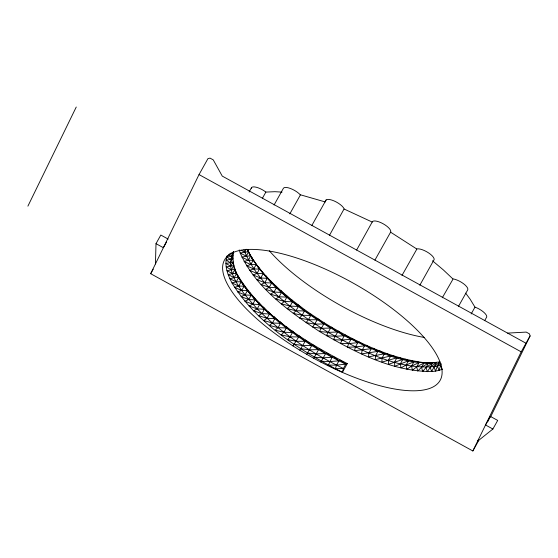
<?xml version="1.0" encoding="UTF-8"?>
<svg xmlns="http://www.w3.org/2000/svg" width="558" height="558" viewBox="0 0 558 558"><rect width="100%" height="100%" fill="white"/><g stroke="black" fill="none" stroke-linecap="round" stroke-linejoin="round"><path stroke-width="0.84" d="M155.438 263.955L156.003 243.658L160.816 235.044L168.174 239.096M227.273 255.543C223.786 264.75 227.678 274.759 232.002 282.983L236.271 281.797L238.678 277.486L235.078 270.846C259.463 314.14 304.187 341.531 347.285 363.593L345.786 364.186C314.266 348.896 284.447 329.408 259.623 304.556C246.859 290.348 229.959 272.995 233.579 252.202C222.419 272.109 245.039 295.001 257.21 308.867C282.041 333.719 311.859 353.207 343.379 368.489L342.368 372.381C325.251 364.89 308.741 356.011 292.999 345.939A123.464 42.429 29.2 0 1 252.795 249.391L257.908 249.628A123.464 42.429 29.2 0 1 432.645 348.359A123.464 42.429 29.2 0 1 342.368 372.381M356.625 250.033L372.263 221.91A10.504 3.613 29.2 0 1 383.053 223.723A10.504 3.613 29.2 0 1 390.67 232.037L374.927 260.105M335.205 369.159L336.544 365.141L338.95 360.831L340.24 360.14L345.786 364.186L343.379 368.489L335.428 368.754C295.921 347.697 255.941 321.875 232.002 282.983L238.768 286.073L244.09 286.163L241.684 290.467L237.582 291.911L244.997 294.966L251.107 295.238L248.701 299.541L244.829 301.243L252.781 304.18L259.623 304.556L257.21 308.867L253.611 310.841L261.981 313.575L269.465 313.98L267.059 318.283L263.767 320.536L272.437 322.984L280.486 323.347L279.942 321.561L286.366 327.958L283.959 332.268L281.197 334.926L290.062 336.809L298.76 336.955L298.795 335.574L305.219 341.308L299.786 350.187M328.02 365.72L332.108 357.273L333.182 356.478L338.95 360.831L329.701 361.584L321.331 361.242L320.857 362.093M321.331 361.242L326.151 352.628L332.108 357.273L322.88 357.831L314.342 357.204L313.742 358.278M27.9 206.146L76.251 107.024M478.778 440.353L472.842 450.976L150.681 273.706L199.032 174.584L207.939 158.646L210.038 158.116L213.261 159.888L222.258 176.098L526.006 343.24M472.842 450.976L521.193 351.854L530.1 335.916L529.444 333.865L526.222 332.094L507.599 333.112M487.699 421.778L490.336 416.366L497.701 420.418L492.888 429.032L477.599 441.232L478.401 439.795M490.503 417.091L530.1 335.916M314.342 357.204L319.162 348.59L325.286 353.528L316.107 353.911L307.437 353.005L306.712 354.309M166.57 241.963L163.361 247.71L156.003 243.658M150.681 273.706L153.227 269.158M249.112 191.98L251.644 187.446M262.483 198.132L265.866 192.085L274.906 191.694L282.041 192.112M233.453 251.588L232.254 253.737L229.303 253.995M233.579 252.202L231.172 256.513L226.715 256.973L230.538 259.519L232.777 258.445L232.351 256.889M232.777 258.445L230.363 262.748L225.892 263.39L230.649 266.194L233.795 265.531L232.86 263.125M233.795 265.531L231.382 269.835L226.953 270.679L232.574 273.657L236.613 273.343L234.081 268.203M246.211 249.252L244.606 252.125L240.212 253.074L239.236 249.928M274.069 205.002L283.359 188.381A10.504 3.613 29.2 0 1 290.502 188.506A10.504 3.613 29.2 0 1 300.19 194.728L325.3 201.961M289.825 213.867L300.378 194.972M311.741 225.655L326.102 199.966M329.387 235.49L344.126 208.852A10.504 3.613 29.2 0 0 334.165 200.964A10.504 3.613 29.2 0 0 325.684 200.817M292.999 345.939L298.76 336.955L292.301 330.992L292.469 332.505L290.062 336.809L287.489 339.606L296.354 341.266L305.219 341.308L305.449 340.045L311.81 345.528L307.437 353.005M347.285 363.593L342.473 372.2L335.428 368.754M401.99 275.443L416.945 248.917A10.504 3.613 29.2 0 1 428.753 253.011A10.504 3.613 29.2 0 1 433.761 260.286L419.825 285.222M442.292 297.763L453.145 278.895A10.504 3.613 29.2 0 1 463.517 283.708A10.504 3.613 29.2 0 1 467.737 289.839L458.446 306.461M436.391 362.581L431.641 371.558C391.088 371.461 353.612 351.477 319.476 331.473C288.625 311.036 255.745 287.907 240.212 253.074L246.238 256.115L250.716 255.955C272.388 291.611 308.462 315.689 344.147 335.742C373.574 349.95 406.119 366.906 439.788 361.87L437.381 366.174L435.547 371.112L431.641 371.558L430.197 367.31L432.603 363.007L436.454 362.944L436.391 362.581L430.197 367.31L427.351 371.705L426.047 367.443L428.453 363.139L432.603 363.007L426.047 367.443L422.706 371.544L421.541 367.283L423.947 362.979L432.164 363.091M441.183 363.739L439.055 370.373L435.547 371.112L433.985 366.892L439.788 361.87M471.175 313.952L474.977 307.151L470.066 299.081L465.63 293.131M484.644 320.683L486.332 317.662A10.504 3.613 29.2 0 0 475.36 307.27L474.977 307.151M490.336 416.366L485.523 424.98L492.888 429.032M233.404 251.846L232.254 253.737L231.11 252.858M440.388 363.23L437.381 366.174C398.545 371.237 361.193 350.145 328.139 332.38C295.273 311.315 259.072 287.426 243.895 249.831M345.786 364.186L336.544 365.141L328.369 365.092M300.636 348.659L309.404 349.831L318.513 349.608L312.25 344.391L311.81 345.528L302.813 345.611L293.982 344.188M344.167 209.041L372.249 222.077M241.098 250.263L244.606 252.125L248.645 251.811L250.716 255.955L248.31 260.258L244.034 261.451L250.8 264.541L256.122 264.631L253.716 268.935L249.621 270.372L257.036 273.434L263.146 273.699L260.739 278.01L256.861 279.711L264.82 282.648L271.655 283.025L269.249 287.328L265.643 289.309L274.013 292.036L281.504 292.441L279.098 296.751L275.805 299.004L284.468 301.453L292.518 301.808L291.974 300.03C275.701 286.686 259.889 271.962 249.28 253.569L253.213 260.23L250.8 264.541L246.615 265.852L253.716 268.935L259.442 269.123L257.036 273.434L253.039 275.003L260.739 278.01L267.226 278.337L264.82 282.648L261.074 284.489L269.249 287.328L276.426 287.733L274.013 292.036L270.56 294.15L279.098 296.751L286.875 297.142L286.156 295.224L292.518 301.808L290.111 306.119L287.161 308.644L295.998 310.729L304.508 310.966L304.34 309.453L291.974 300.03L298.404 306.426L295.998 310.729L293.229 313.394L302.101 315.277L310.799 315.423L310.827 314.042L304.34 309.453L310.799 315.423L308.393 319.727L306.014 322.657L314.851 324.079L323.849 323.989L324.289 322.859L310.827 314.042L317.258 319.769L312.675 327.127L321.443 328.299L330.545 328.069L331.194 327.058C361.2 344.307 393.613 359.666 428.453 363.139L421.541 367.283L417.719 371.084L416.7 366.829L419.107 362.526L422.532 362.47L423.947 362.979L416.7 366.829L412.411 370.324L411.56 366.083L413.966 361.779L417.224 361.71L419.107 362.526L411.56 366.083L406.81 369.257L406.126 365.044L408.533 360.74L411.623 360.642L413.966 361.779L406.126 365.044L400.937 367.896L400.435 363.725L402.841 359.415L405.75 359.289L408.533 360.74L394.82 366.25L394.499 362.114L396.905 357.811L399.633 357.636L402.841 359.415L388.48 364.318L388.354 360.231L390.76 355.927L393.292 355.704L396.905 357.811L381.951 362.107L382.021 358.083L384.434 353.772L386.764 353.493L390.76 355.927L375.262 359.624L375.534 355.669L377.94 351.359L380.075 351.01L384.434 353.772L368.433 356.883L368.922 352.998L371.328 348.694L373.246 348.269L377.94 351.359L361.507 353.898L362.198 350.096L364.611 345.786L366.32 345.283L371.328 348.694L354.504 350.668L355.411 346.957L357.817 342.654L359.324 342.054L364.611 345.786L355.411 346.957L347.46 347.222L348.583 343.602L350.989 339.299L352.279 338.608L357.817 342.654L348.583 343.602L340.408 343.561L344.147 335.742L345.221 334.946L350.989 339.299L341.74 340.045L333.37 339.703L338.183 331.089L344.147 335.742L334.919 336.3L326.381 335.672L330.545 328.069L324.289 322.859L331.194 327.058L337.325 331.996L328.139 332.38L319.476 331.473L323.849 323.989L317.488 318.513L317.258 319.769L308.393 319.727L299.527 318.067L302.101 315.277L304.508 310.966L298.049 304.78L298.404 306.426L290.111 306.119L281.344 303.838L284.468 301.453L286.875 297.142L280.618 290.39L281.504 292.441L275.373 285.536L276.426 287.733L270.456 280.695L271.655 283.025L265.887 275.875L267.226 278.337L257.859 266.389L259.442 269.123L251.428 257.238L253.213 260.23L248.31 260.258L241.9 257.182L246.238 256.115L248.645 251.811L247.668 249.412M199.032 174.584L521.193 351.854M390.551 232.149L416.77 248.994M228.494 254.601L231.172 256.513L232.944 255.208L230.538 259.519L226.074 260.063L230.363 262.748L233.056 261.89L230.649 266.194L226.192 266.926L231.382 269.835L234.981 269.354L233.37 265.706M432.478 260.774L443.261 269.835L452.845 278.867M265.866 192.085L265.552 191.826A10.504 3.613 29.2 0 0 251.233 188.297M247.487 249.865L248.645 251.811L247.564 249.607M249.224 253.458L250.716 255.955L247.515 250.047M235.064 270.756L236.613 273.343L234.2 277.654L229.868 278.721L236.271 281.797L241.175 281.769L238.768 286.073L234.576 287.384L241.684 290.467L247.403 290.655L244.997 294.966L241.007 296.535L248.701 299.541L255.187 299.876L252.781 304.18L249.035 306.021L257.21 308.867L264.387 309.265L261.981 313.575L258.528 315.689L267.059 318.283L274.843 318.681L274.124 316.763L280.486 323.347L278.072 327.651L275.129 330.176L283.959 332.268L292.469 332.505L286.01 326.311L286.366 327.958L278.072 327.651L269.312 325.377L272.437 322.984L274.843 318.681L268.579 311.922L269.465 313.98L263.341 307.074L264.387 309.265L258.424 302.227L259.623 304.556L253.848 297.407L255.187 299.876L249.642 292.629L251.107 295.238L242.395 283.297L244.09 286.163L236.815 274.369L238.678 277.486L234.2 277.654L228.18 274.613L232.574 273.657L234.981 269.354L234.186 268.007M247.424 249.991L248.847 252.837M424.561 337.492A123.464 42.429 29.2 0 1 269.305 250.758M442.145 369.333L439.055 370.373L437.381 366.174L440.381 365.176L442.145 369.333"/></g></svg>
